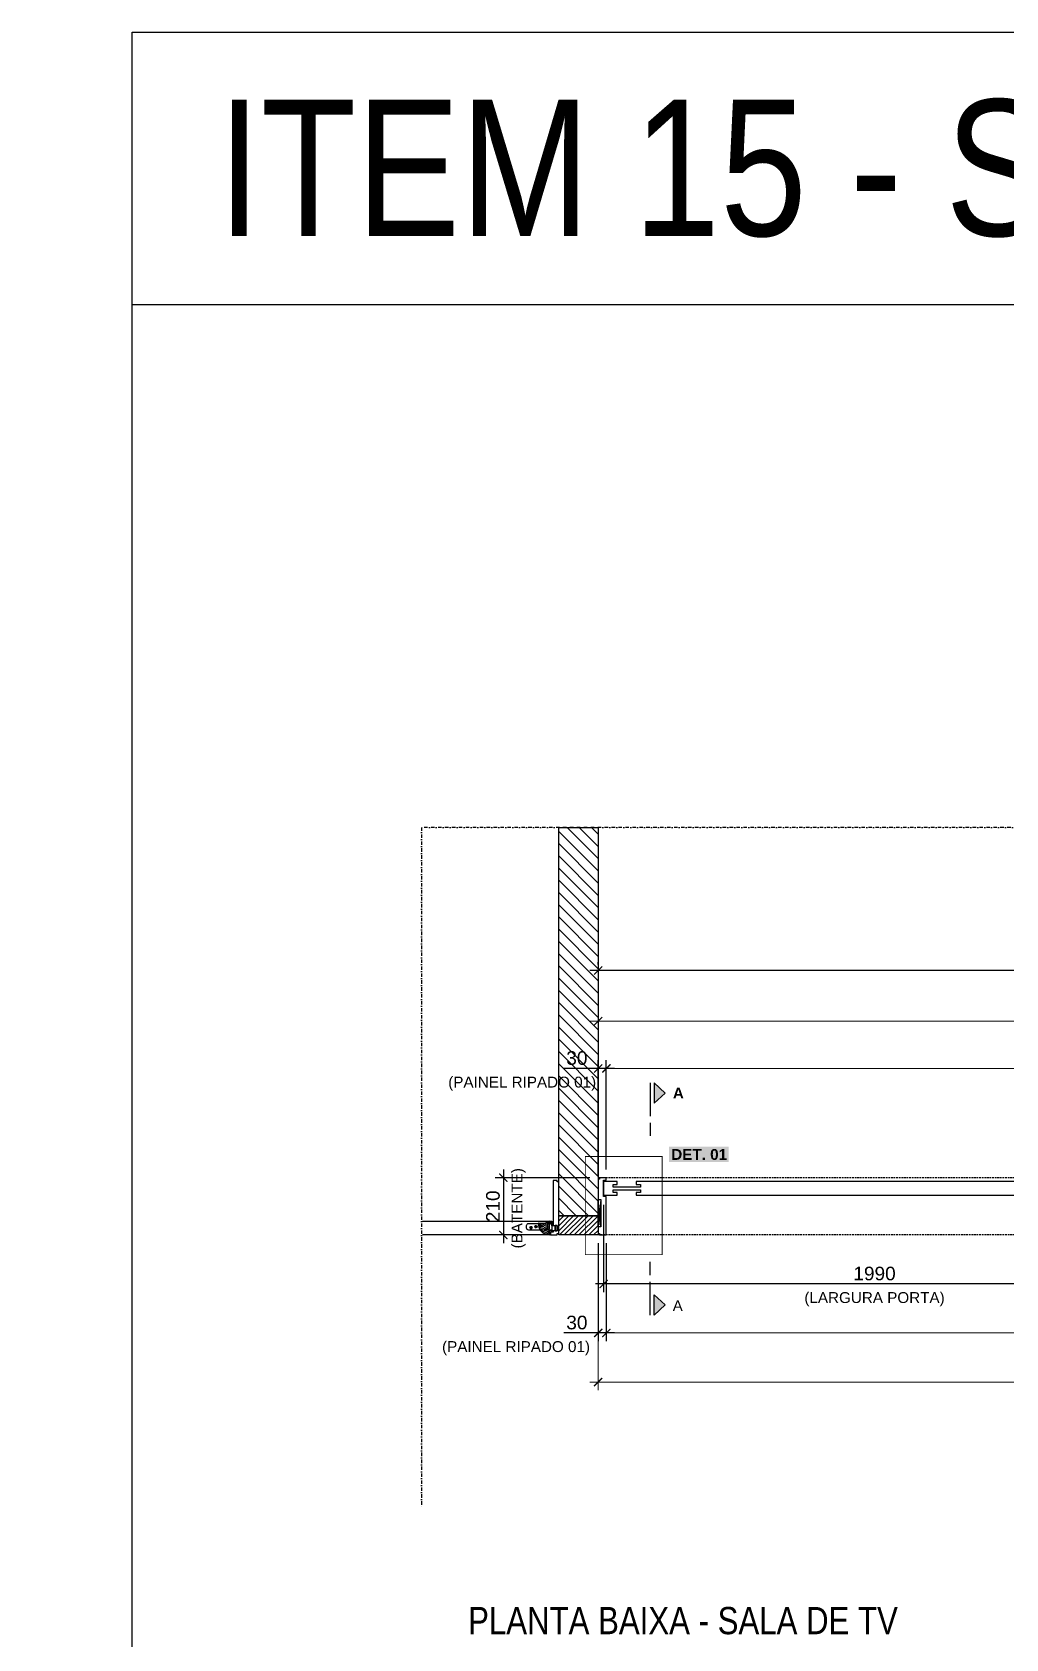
# Model space of a CAD drawing. Header units: millimetres. Extents: x -63251 to 507826, y 5339 to 217512.
# Drawn here: x 172667 to 176244, y 90315 to 96213 of the extents above; entities that cross this region are included whole.
import ezdxf
from ezdxf import colors
from ezdxf.entities.mleader import LeaderData, LeaderLine
from ezdxf.math import Vec2, Vec3

# ---------------------------------------------------------------- set-up
doc = ezdxf.new("R2010")
doc.units = ezdxf.units.MM
doc.header["$PDMODE"] = 3
for name, pattern in [('CONTINU', [0]), ('TRAÇO 1-1', [9.524999999999995, 6.349999999999998, -3.174999999999998]), ('TRAÇO E PONTO 1-1', [25.399999999999995, 12.7, -6.349999999999998, 0, -6.349999999999998])]:
    doc.linetypes.add(name, pattern=pattern)
doc.layers.add('ARQ-COTA', color=12, linetype='Continuous', lineweight=9)
for name, color, linetype in [('COTAS', 9, 'Continuous'), ('DB 1475.24 - Amanda Rosales e Bruno Haidar - Terreo - Obra$0$ARQ-PISO-01', 8, 'Continuous'), ('DETALHE', 10, 'Continuous'), ('GESSO', 1, 'Continuous'), ('MARCENARIA', 4, 'Continuous'), ('MARCENARIA . M', 4, 'Continuous'), ('PAREDE', 94, 'Continuous'), ('PISO', 9, 'Continuous'), ('TEXTO', 105, 'Continuous'), ('TEXTO TRAÇO PONTO', 105, 'TRAÇO E PONTO 1-1')]:
    doc.layers.add(name, color=color, linetype=linetype)
doc.styles.add('1-1', font='arial.ttf', dxfattribs={"height": 0.2})
doc.styles.add('MEDIDA OFICIAL', font='ariblk.ttf')
doc.styles.add('PADRÃO', font='arial.ttf')
doc.styles.add('PADRÃO NEGRITO', font='arialbd.ttf')
doc.styles.add('TITULO', font='swissck.ttf')
doc.dimstyles.new('1-20', dxfattribs={"dimscale": 20, "dimtxt": 2.5, "dimasz": 1.5, "dimexe": 1.5, "dimexo": 1.5, "dimtad": 1, "dimtxsty": 'PADRÃO', "dimblk": 'ARCHTICK', "dimcen": 2.5, "dimdle": 1.5, "dimclrd": 9, "dimclre": 9, "dimclrt": 6, "dimadec": 0, "dimazin": 0, "dimtfac": 1, "dimtmove": 0, "dimatfit": 3, "dimfxl": 1.25, "dimlwd": -1, "dimlwe": -1, "dimarcsym": 0})
doc.dimstyles.new('1-20 CAIXA', dxfattribs={"dimscale": 20, "dimtxt": 2.5, "dimasz": 1.5, "dimexe": 1.5, "dimexo": 1.5, "dimtad": 1, "dimtxsty": 'PADRÃO NEGRITO', "dimblk": 'ARCHTICK', "dimcen": 2.5, "dimdle": 1.5, "dimclrd": 9, "dimclre": 9, "dimclrt": 6, "dimadec": 0, "dimazin": 0, "dimtfac": 1, "dimtmove": 0, "dimatfit": 3, "dimfxl": 1.25, "dimlwd": -1, "dimlwe": -1, "dimarcsym": 0})
doc.dimstyles.new('Med. Ofic.1-20', dxfattribs={"dimscale": 20, "dimtxt": 2.5, "dimasz": 1.5, "dimexe": 1.5, "dimexo": 1.5, "dimtad": 1, "dimtxsty": 'MEDIDA OFICIAL', "dimblk": 'ARCHTICK', "dimcen": 2.5, "dimdle": 1.5, "dimclrd": 9, "dimclre": 9, "dimclrt": 10, "dimadec": 0, "dimazin": 0, "dimtfac": 1, "dimtmove": 0, "dimatfit": 3, "dimfxl": 1.25, "dimlwd": -1, "dimlwe": -1, "dimarcsym": 0})

# ---------------------------------------------------------------- blocks, each defined once
blk = doc.blocks.new('_ArchTick')
at = {"color": 0, "linetype": 'ByBlock', "const_width": 0.15}
blk.add_lwpolyline([(-0.5, -0.5), (0.5, 0.5)], dxfattribs=at)
blk = doc.blocks.new('*D208')
at = {"layer": 'ARQ-COTA', "color": 9, "transparency": 16777216}
for p, q in [((174775.9776509729, 91767.7159173218), (174775.9776509729, 91407.7159173218)), ((180462.9776509729, 91737.71591732178), (180462.9776509729, 91407.7159173218)), ((180492.9776509729, 91437.7159173218), (174745.9776509729, 91437.7159173218))]:
    blk.add_line(p, q, dxfattribs=at)
at = {"layer": 'Defpoints', "color": 0, "transparency": 16777216}
for p in [(174775.9776509729, 91797.7159173218), (180462.9776509729, 91767.71591732178), (174775.9776509729, 91437.7159173218)]:
    blk.add_point(p, dxfattribs=at)
at = {"layer": 'ARQ-COTA', "color": 9, "transparency": 16777216, "xscale": 30, "yscale": 30, "zscale": 30, "rotation": 180}
blk.add_blockref('_ArchTick', (174775.9776509729, 91437.7159173218), dxfattribs=at)
at = {"layer": 'ARQ-COTA', "color": 9, "transparency": 16777216, "xscale": 30, "yscale": 30, "zscale": 30}
blk.add_blockref('_ArchTick', (180462.9776509729, 91437.7159173218), dxfattribs=at)
at = {"layer": 'ARQ-COTA', "color": 6, "transparency": 16777216, "insert": (177619.4776509729, 91475.74456670789), "char_height": 50, "attachment_point": 5, "style": 'PADRÃO'}
blk.add_mtext('5687', dxfattribs=at)
blk = doc.blocks.new('*D209')
at = {"layer": 'COTAS', "color": 9, "transparency": 16777216}
for p, q in [((174745.9776509729, 91767.7159173218), (174745.9776509729, 91407.7159173218)), ((174775.9776509729, 91767.7159173218), (174775.9776509729, 91407.7159173218)), ((174745.9776509729, 91437.7159173218), (174619.5588242335, 91437.7159173218)), ((174805.9776509729, 91437.7159173218), (174745.9776509729, 91437.7159173218))]:
    blk.add_line(p, q, dxfattribs=at)
at = {"layer": 'Defpoints', "color": 0, "transparency": 16777216}
for p in [(174745.9776509729, 91797.7159173218), (174775.9776509729, 91797.7159173218), (174745.9776509729, 91437.7159173218)]:
    blk.add_point(p, dxfattribs=at)
at = {"layer": 'COTAS', "color": 9, "transparency": 16777216, "xscale": 30, "yscale": 30, "zscale": 30, "rotation": 180}
blk.add_blockref('_ArchTick', (174745.9776509729, 91437.7159173218), dxfattribs=at)
at = {"layer": 'COTAS', "color": 9, "transparency": 16777216, "xscale": 30, "yscale": 30, "zscale": 30}
blk.add_blockref('_ArchTick', (174775.9776509729, 91437.7159173218), dxfattribs=at)
at = {"layer": 'COTAS', "color": 6, "transparency": 16777216, "insert": (174667.7682376032, 91475.76161991389), "char_height": 50, "attachment_point": 5, "style": 'PADRÃO'}
blk.add_mtext('30', dxfattribs=at)
blk = doc.blocks.new('*D211')
at = {"layer": 'ARQ-COTA', "color": 9, "transparency": 16777216}
for p, q in [((174745.9776509729, 91407.7159173218), (174745.9776509729, 91227.7159173218)), ((182722.9776509728, 91407.71591732178), (182722.9776509728, 91227.7159173218)), ((182752.9776509728, 91257.7159173218), (174715.9776509729, 91257.7159173218))]:
    blk.add_line(p, q, dxfattribs=at)
at = {"layer": 'Defpoints', "color": 0, "transparency": 16777216}
for p in [(174745.9776509729, 91437.7159173218), (182722.9776509728, 91437.71591732178), (174745.9776509729, 91257.7159173218)]:
    blk.add_point(p, dxfattribs=at)
at = {"layer": 'ARQ-COTA', "color": 9, "transparency": 16777216, "xscale": 30, "yscale": 30, "zscale": 30, "rotation": 180}
blk.add_blockref('_ArchTick', (174745.9776509729, 91257.7159173218), dxfattribs=at)
at = {"layer": 'ARQ-COTA', "color": 9, "transparency": 16777216, "xscale": 30, "yscale": 30, "zscale": 30}
blk.add_blockref('_ArchTick', (182722.9776509728, 91257.7159173218), dxfattribs=at)
at = {"layer": 'ARQ-COTA', "color": 6, "transparency": 16777216, "insert": (178734.4776509728, 91295.76161991389), "char_height": 50, "attachment_point": 5, "style": 'PADRÃO NEGRITO'}
blk.add_mtext('7977', dxfattribs=at)
blk = doc.blocks.new('*D213')
at = {"layer": 'ARQ-COTA', "color": 9, "transparency": 16777216}
for p, q in [((174775.9776509729, 92037.7159173218), (174775.9776509729, 92438.7159173217)), ((180462.9776509729, 92081.7159173217), (180462.9776509729, 92438.7159173217)), ((180492.9776509729, 92408.7159173217), (174745.9776509729, 92408.7159173217))]:
    blk.add_line(p, q, dxfattribs=at)
at = {"layer": 'Defpoints', "color": 0, "transparency": 16777216}
for p in [(174775.9776509729, 92408.7159173217), (180462.9776509729, 92051.7159173217), (174775.9776509729, 92007.7159173218)]:
    blk.add_point(p, dxfattribs=at)
at = {"layer": 'ARQ-COTA', "color": 9, "transparency": 16777216, "xscale": 30, "yscale": 30, "zscale": 30, "rotation": 180}
blk.add_blockref('_ArchTick', (174775.9776509729, 92408.7159173217), dxfattribs=at)
at = {"layer": 'ARQ-COTA', "color": 9, "transparency": 16777216, "xscale": 30, "yscale": 30, "zscale": 30}
blk.add_blockref('_ArchTick', (180462.9776509729, 92408.7159173217), dxfattribs=at)
at = {"layer": 'ARQ-COTA', "color": 6, "transparency": 16777216, "insert": (177619.4776509729, 92446.74456670778), "char_height": 50, "attachment_point": 5, "style": 'PADRÃO'}
blk.add_mtext('5687', dxfattribs=at)
blk = doc.blocks.new('*D214')
at = {"layer": 'COTAS', "color": 9, "transparency": 16777216}
for p, q in [((174745.9776509729, 92018.73008535604), (174745.9776509729, 92438.7159173217)), ((174775.9776509729, 92037.7159173218), (174775.9776509729, 92438.7159173217)), ((174745.9776509729, 92408.7159173217), (174619.5588242335, 92408.7159173217)), ((174805.9776509729, 92408.7159173217), (174745.9776509729, 92408.7159173217))]:
    blk.add_line(p, q, dxfattribs=at)
at = {"layer": 'Defpoints', "color": 0, "transparency": 16777216}
for p in [(174745.9776509729, 92408.7159173217), (174745.9776509729, 91988.73008535604), (174775.9776509729, 92007.7159173218)]:
    blk.add_point(p, dxfattribs=at)
at = {"layer": 'COTAS', "color": 9, "transparency": 16777216, "xscale": 30, "yscale": 30, "zscale": 30, "rotation": 180}
blk.add_blockref('_ArchTick', (174745.9776509729, 92408.7159173217), dxfattribs=at)
at = {"layer": 'COTAS', "color": 9, "transparency": 16777216, "xscale": 30, "yscale": 30, "zscale": 30}
blk.add_blockref('_ArchTick', (174775.9776509729, 92408.7159173217), dxfattribs=at)
at = {"layer": 'COTAS', "color": 6, "transparency": 16777216, "insert": (174667.7682376032, 92446.76161991378), "char_height": 50, "attachment_point": 5, "style": 'PADRÃO'}
blk.add_mtext('30', dxfattribs=at)
blk = doc.blocks.new('*D217')
at = {"layer": 'COTAS', "color": 9, "transparency": 16777216}
for p, q in [((174765.977650973, 91908.71587303569), (174765.977650973, 91587.7159173218)), ((176756.3107161747, 91913.21591732182), (176756.3107161747, 91587.7159173218)), ((176786.3107161747, 91617.7159173218), (174735.977650973, 91617.7159173218))]:
    blk.add_line(p, q, dxfattribs=at)
at = {"layer": 'Defpoints', "color": 0, "transparency": 16777216}
for p in [(174765.977650973, 91938.71587303569), (176756.3107161747, 91943.21591732182), (174765.977650973, 91617.7159173218)]:
    blk.add_point(p, dxfattribs=at)
at = {"layer": 'COTAS', "color": 9, "transparency": 16777216, "xscale": 30, "yscale": 30, "zscale": 30, "rotation": 180}
blk.add_blockref('_ArchTick', (174765.977650973, 91617.7159173218), dxfattribs=at)
at = {"layer": 'COTAS', "color": 9, "transparency": 16777216, "xscale": 30, "yscale": 30, "zscale": 30}
blk.add_blockref('_ArchTick', (176756.3107161747, 91617.7159173218), dxfattribs=at)
at = {"layer": 'COTAS', "color": 6, "transparency": 16777216, "insert": (175761.1441835738, 91655.74456670789), "char_height": 50, "attachment_point": 5, "style": 'PADRÃO'}
blk.add_mtext('1990', dxfattribs=at)
blk = doc.blocks.new('*D219')
at = {"layer": 'COTAS', "color": 9, "transparency": 16777216}
for p, q in [((174397.7026427072, 92037.71591732182), (174397.7026427072, 91767.71591732184)), ((174715.977650973, 92007.71591732182), (174367.7026427072, 92007.71591732182)), ((174570.9776509729, 91797.71591732184), (174367.7026427072, 91797.71591732184))]:
    blk.add_line(p, q, dxfattribs=at)
at = {"layer": 'Defpoints', "color": 0, "transparency": 16777216}
for p in [(174745.977650973, 92007.71591732182), (174397.7026427072, 91797.71591732184), (174600.9776509729, 91797.71591732184)]:
    blk.add_point(p, dxfattribs=at)
at = {"layer": 'COTAS', "color": 9, "transparency": 16777216, "xscale": 30, "yscale": 30, "zscale": 30}
for p, rotation in [((174397.7026427072, 92007.71591732182), 90), ((174397.7026427072, 91797.71591732184), 270)]:
    blk.add_blockref('_ArchTick', p, dxfattribs=dict(at, rotation=rotation))
at = {"layer": 'COTAS', "color": 6, "transparency": 16777216, "insert": (174359.6739933211, 91902.71591732175), "char_height": 50, "attachment_point": 5, "rotation": 90, "style": 'PADRÃO'}
blk.add_mtext('210', dxfattribs=at)
blk = doc.blocks.new('C 06')
at = {"layer": 'TEXTO', "linetype": 'CONTINU'}
blk.add_hatch(color=8, dxfattribs=at).paths.add_polyline_path([(-1945.967644206739, 2712.499006905159), (-1941.983608705104, 2708.198454997069), (-1937.99957320347, 2712.499006905159)])
for p, q in [((-1953.599573203388, 2714.059006905186), (-1958.799573203428, 2714.059006905186)), ((-1937.99957320347, 2714.059006905186), (-1950.99957320344, 2714.059006905186))]:
    blk.add_line(p, q, dxfattribs=at)
blk.add_lwpolyline([(-1941.983608705104, 2708.198454997069), (-1937.99957320347, 2712.499006905159), (-1945.967644206739, 2712.499006905159)], close=True, dxfattribs=at)
blk = doc.blocks.new('*D220')
at = {"layer": 'ARQ-COTA', "color": 9, "transparency": 16777216}
for p, q in [((182492.9776509729, 92582.12222064422), (174715.9776509728, 92582.12222064422)), ((174745.9776509728, 92582.1328878872), (174745.9776509728, 92552.12222064422)), ((182462.9776509729, 92558.71591732168), (182462.9776509729, 92552.12222064422))]:
    blk.add_line(p, q, dxfattribs=at)
at = {"layer": 'Defpoints', "color": 0, "transparency": 16777216}
for p in [(174745.9776509728, 92612.1328878872), (174745.9776509728, 92582.12222064422), (182462.9776509729, 92588.71591732168)]:
    blk.add_point(p, dxfattribs=at)
at = {"layer": 'ARQ-COTA', "color": 9, "transparency": 16777216, "xscale": 30, "yscale": 30, "zscale": 30, "rotation": 180}
blk.add_blockref('_ArchTick', (174745.9776509728, 92582.12222064422), dxfattribs=at)
at = {"layer": 'ARQ-COTA', "color": 9, "transparency": 16777216, "xscale": 30, "yscale": 30, "zscale": 30}
blk.add_blockref('_ArchTick', (182462.9776509729, 92582.12222064422), dxfattribs=at)
at = {"layer": 'ARQ-COTA', "color": 6, "transparency": 16777216, "insert": (178602.4776522197, 92619.72453988023), "char_height": 50, "attachment_point": 5, "style": 'PADRÃO NEGRITO'}
blk.add_mtext('7717', dxfattribs=at)
blk = doc.blocks.new('*D221')
at = {"layer": 'Defpoints', "color": 0, "transparency": 16777216}
for p in [(174745.9776509728, 92768.7159173217), (174745.9776509728, 92760.94485839133), (182462.9776509729, 92716.26091997638)]:
    blk.add_point(p, dxfattribs=at)
at = {"layer": 'MARCENARIA', "color": 9, "transparency": 16777216}
for p, q in [((174745.9776509728, 92790.94485839133), (174745.9776509728, 92798.7159173217)), ((182462.9776509729, 92746.26091997638), (182462.9776509729, 92798.7159173217))]:
    blk.add_line(p, q, dxfattribs=at)
at = {"layer": 'MARCENARIA', "color": 9, "linetype": 'Continuous', "transparency": 16777216}
blk.add_line((182492.9776509729, 92768.7159173217), (174715.9776509728, 92768.7159173217), dxfattribs=at)
at = {"layer": 'MARCENARIA', "color": 9, "transparency": 16777216, "xscale": 30, "yscale": 30, "zscale": 30, "rotation": 180}
blk.add_blockref('_ArchTick', (174745.9776509728, 92768.7159173217), dxfattribs=at)
at = {"layer": 'MARCENARIA', "color": 9, "transparency": 16777216, "xscale": 30, "yscale": 30, "zscale": 30}
blk.add_blockref('_ArchTick', (182462.9776509729, 92768.7159173217), dxfattribs=at)
at = {"layer": 'MARCENARIA', "color": 10, "transparency": 16777216, "insert": (178604.4776509729, 92807.06857762183), "char_height": 50, "attachment_point": 5, "style": 'MEDIDA OFICIAL'}
blk.add_mtext('7717 MEDIDA DE OBRA', dxfattribs=at)

msp = doc.modelspace()

# ---------------------------------------------------------------- hatches: boundary and pattern name
at = {"layer": 'DB 1475.24 - Amanda Rosales e Bruno Haidar - Terreo - Obra$0$ARQ-PISO-01'}
h = msp.add_hatch(dxfattribs=at)
h.set_pattern_fill('ANSI31', color=256, scale=10, angle=450)
h.set_pattern_definition([(135, (277634.5347864819, -61795.00550276789), (-22.4506403026729, -22.45064030267287), [])])
h.paths.add_polyline_path([(174600.9776509729, 91867.7159173218), (174745.9776509729, 91867.7159173218), (174745.9776509728, 93293.50713984379), (174600.9776509728, 93293.50713984379)])
at = {"layer": 'GESSO'}
h = msp.add_hatch(dxfattribs=at)
h.set_pattern_fill('ANSI31', color=256, scale=4, angle=180)
h.set_pattern_definition([(225, (623593.4868526314, 117943.2415590854), (8.980256121069152, -8.980256121069155), [])])
h.paths.add_polyline_path([(174600.9776509729, 91797.71591732181), (174745.9776509729, 91797.7159173218), (174745.9776509729, 91867.7159173218), (174600.9776509729, 91867.71591732181)])
at = {"layer": 'MARCENARIA'}
h = msp.add_hatch(dxfattribs=at)
h.set_pattern_fill('DOTS', color=8, scale=3.673915750624608, angle=25.5217806331207)
h.set_pattern_definition([(25.52178063312062, (154576.8019184589, 62583.80265118777), (0.1187266593012822, 6.519674808681685), [0, -5.83234125411655])])
h.paths.add_polyline_path([(174565.977657431, 91797.71619777505), (174567.4778108084, 91839.2345054875), (174525.9596105583, 91840.73763005265, 0.4142345229652519)])
h = msp.add_hatch(dxfattribs=at)
h.set_pattern_fill('DOTS', color=8, scale=0.5, angle=-2.544443745170813e-14)
h.set_pattern_definition([(360, (140691.1642054524, 76818.45996255522), (0.3968750000000004, 0.7937499999999997), [0, -0.79375])])
edge = h.paths.add_edge_path()
edge.add_arc((174567.4778105389, 91839.23450548756), 3.500000067462679, -360, 0)
h = msp.add_hatch(dxfattribs=at)
h.set_pattern_fill('DOTS', color=8, scale=0.5, angle=-2.544443745170813e-14)
h.set_pattern_definition([(360, (140623.167324785, 76803.95732694889), (0.3968750000000004, 0.7937499999999997), [0, -0.79375])])
edge = h.paths.add_edge_path()
edge.add_arc((174499.4809298716, 91824.73186988117), 4.000306503922528, -360, 0)
h = msp.add_hatch(dxfattribs=at)
h.set_pattern_fill('DOTS', color=8, scale=0.5, angle=-2.544443745170813e-14)
h.set_pattern_definition([(360, (140641.1677962619, 76806.95913019353), (0.3968750000000004, 0.7937499999999997), [0, -0.79375])])
edge = h.paths.add_edge_path()
edge.add_arc((174517.4814013486, 91827.73367312581), 3.999412936503824, -360, 0)
h = msp.add_hatch(dxfattribs=at)
h.set_pattern_fill('DOTS', color=8, scale=0.5, angle=-2.544443745170813e-14)
h.set_pattern_definition([(360, (140658.1677912702, 76809.96206900252), (0.3968750000000004, 0.7937499999999997), [0, -0.79375])])
edge = h.paths.add_edge_path()
edge.add_arc((174534.4813963568, 91830.7366119348), 3.997447665273352, -360, 0)

# ---------------------------------------------------------------- linework, layer by layer
at = {"layer": 'DETALHE', "linetype": 'TRAÇO 1-1', "ltscale": 0.4, "const_width": 3, "elevation": -1.586003218996954e-08}
msp.add_lwpolyline([(174698.8740145621, 91725.31898827213), (174981.1033102545, 91725.31898827213), (174981.1033102545, 92085.44175786717), (174698.8740145621, 92085.44175786717)], close=True, dxfattribs=at)
at = {"layer": 'GESSO'}
msp.add_lwpolyline([(174745.9776509729, 91797.7159173218), (174600.9776509729, 91797.71591732181), (174600.9776509729, 91867.71591732181), (174745.9776509729, 91867.7159173218)], close=True, dxfattribs=at)
at = {"layer": 'MARCENARIA', "color": 8}
for points in [[(174600.9776509729, 91802.71591732181), (174600.9776509729, 91992.71596177893), (174595.9776509729, 91992.71596177893), (174595.9776203119, 91997.71596177873), (174580.9764490642, 91997.71586978874), (174580.9767495414, 91832.73452267506), (174594.9778221823, 91832.73452267506), (174594.9778221823, 91812.73452267506), (174580.9770500185, 91812.73452267506), (174580.9776509729, 91807.71588128207), (174570.9776509729, 91807.71588128207), (174570.9776509729, 91797.71591732184), (174595.9776509729, 91797.71591732181), (174595.9776509729, 91802.71591732181), (174600.9776509729, 91802.71591732181)], [(174100.9776509728, 91847.71615579461), (174575.9779314386, 91847.71615579461), (174575.9776509728, 91812.71574239516), (174565.9776509729, 91812.71602016901), (174565.977657431, 91797.71619777505), (174100.9776509728, 91797.71604067304)], [(174567.4590292393, 91834.03297872415), (174567.4586731071, 91844.43407438828)], [(174494.2810541661, 91824.73248743582), (174504.6811715479, 91824.73284353457)], [(174499.4814146685, 91819.53072219314), (174499.4810585363, 91829.93181785727)], [(174512.2813427251, 91827.73349507643), (174522.6814601069, 91827.73385117519)], [(174517.4810903745, 91822.53214699485), (174517.4807342423, 91832.93324265898)], [(174529.2818269753, 91830.73349020172), (174539.6839009213, 91830.73384636747)], [(174534.4815745911, 91825.01804877196), (174534.4812184589, 91835.41914443603)], [(174562.2592815899, 91839.23432680573), (174572.6593989717, 91839.23468290448)], [(174563.1202457238, 91839.23435628503), (174571.83184814, 91839.23465456926)]]:
    msp.add_lwpolyline(points, dxfattribs=at)
for points in [[(174558.9777184748, 91844.73452260515), (174575.9777141642, 91844.73452260515), (174575.9777141642, 91815.73451829453), (174490.9777141642, 91815.73451829453, -0.414213562373095), (174482.9777141642, 91823.73451829453), (174482.9777141642, 91831.73451829453, -0.4142135623730969), (174490.9777141642, 91839.73451829453), (174553.9777141642, 91839.73451829453, -0.4142135623731218)], [(174567.4778221823, 91814.23452267506), (174587.9778221823, 91814.23452267506), (174587.9778221823, 91831.23452267506), (174575.9778221823, 91831.23452267506), (174575.9778221823, 91839.23452267506, 0.9999999999999999), (174558.9778221823, 91839.23452267506), (174558.9778221823, 91822.73452267506, 0.414213562373095)]]:
    msp.add_lwpolyline(points, format="xyb", close=True, dxfattribs=at)
msp.add_lwpolyline([(174565.9775294259, 91797.71265509994), (174567.4778108084, 91839.23450548753), (174525.9596105583, 91840.73763005262, 0.414245366096158), (174565.9791944428, 91797.71614226764)], format="xyb", dxfattribs=at)
msp.add_lwpolyline([(174587.9778221823, 91812.73452267506), (174594.9778221823, 91812.73452267506), (174594.9778221823, 91832.73452267506), (174587.9778221823, 91832.73452267506)], close=True, dxfattribs=at)
for centre, radius in [((174567.4778106064, 91839.23450548756), 3.5), ((174567.4778106064, 91839.23450548756), 2.5), ((174567.4778106064, 91839.23450548756), 1.5), ((174499.4803505629, 91824.73244947336), 3.999726869755961), ((174499.4812365689, 91824.73224830734), 2.250368289408312), ((174517.4806391253, 91827.73335928594), 3.999726869754398), ((174517.4815251279, 91827.73325594795), 2.250368289408312), ((174534.4817103161, 91830.73433271797), 3.999726869757812), ((174534.4826418057, 91830.73310782436), 2.249533313915948)]:
    msp.add_circle(centre, radius, dxfattribs=at)
at = {"layer": 'MARCENARIA . M', "color": 3}
msp.add_line((173034.3828509996, 95213.29660594989), (196138.3189056917, 95213.29660594989), dxfattribs=at)
at = {"layer": 'MARCENARIA . M'}
msp.add_line((174755.9776509728, 91927.7159173218), (174745.9776509729, 91827.7159173218), dxfattribs=at)
at = {"layer": 'MARCENARIA . M', "color": 3}
msp.add_lwpolyline([(196138.3189056917, 96213.29660594989), (196138.3189056917, 77975.18452930807), (173034.3828509996, 77975.18452930807), (173034.3828509996, 96213.29660594989)], close=True, dxfattribs=at)
at = {"layer": 'MARCENARIA . M'}
for points in [[(174745.9776509729, 92002.7159173218), (174745.9776509729, 91802.7159173218), (174750.9776509729, 91802.7159173218), (174750.9776509729, 91797.7159173218), (174775.9776509729, 91797.7159173218), (174775.9776509729, 91938.21591732182), (174765.9776509729, 91938.21591732182), (174765.9775624008, 91998.2159173218), (174775.9776509729, 91998.2159173218), (174775.9776509729, 92007.71591732184), (174750.9776509729, 92007.7159173218), (174750.9776509729, 92002.7159173218), (174745.9776509729, 92002.7159173218)], [(174815.9775624241, 91943.2159173218), (174815.9775624241, 91953.2159173218), (174800.9775624241, 91953.2159173218), (174800.9775624241, 91963.2159173218), (174901.1150364116, 91963.2159173218), (174901.1150364116, 91953.2159173218), (174886.1150364116, 91953.2159173218), (174886.1150364116, 91943.2159173218), (176756.3107161747, 91943.21591732182), (176756.3107161747, 91993.21591732177), (174886.1150364116, 91993.2159173218), (174886.1150364116, 91983.2159173218), (174901.1150364116, 91983.2159173218), (174901.1150364116, 91973.2159173218), (174800.9775624241, 91973.2159173218), (174800.9775624241, 91983.2159173218), (174815.9775624241, 91983.2159173218), (174815.9775624241, 91993.2159173218), (174765.9775624008, 91993.2159173218), (174765.9776509729, 91943.21591732182), (174816.1150364116, 91943.21591732177)], [(174755.9776509729, 91827.7159173218), (174745.9776509728, 91927.7159173218)]]:
    msp.add_lwpolyline(points, dxfattribs=at)
msp.add_lwpolyline([(174745.9776509729, 91827.7159173218), (174745.9776509728, 91927.7159173218), (174755.9776509728, 91927.7159173218), (174755.9776509729, 91827.7159173218)], close=True, dxfattribs=at)
at = {"layer": 'PAREDE'}
msp.add_lwpolyline([(174600.9776509729, 91867.7159173218), (174600.9776509728, 93293.50713984379), (174745.9776509728, 93293.50713984379), (174745.9776509729, 91867.7159173218)], close=True, dxfattribs=at)
at = {"layer": 'PISO', "linetype": 'TRAÇO 1-1'}
for points in [[(182466.9776509728, 92007.71591732178), (174745.9776509729, 92007.7159173218)], [(182466.9776509728, 91797.71591732178), (174745.9776509729, 91797.7159173218)]]:
    msp.add_lwpolyline(points, dxfattribs=at)
at = {"layer": 'TEXTO TRAÇO PONTO'}
msp.add_lwpolyline([(183222.9776509728, 90797.71591732175), (183222.9776509728, 93293.50713984377), (174096.9776509728, 93293.50713984379), (174096.9776509728, 90797.71591732175)], dxfattribs=at)

# ---------------------------------------------------------------- block references
at = {"layer": 'TEXTO', "yscale": 9.375, "zscale": 9.375}
for p, xscale, rotation in [((200381.3769547897, 110524.6881070108), 9.375, 89.99999999999999), ((200381.3769547897, 73334.71361449643), -9.375, 90)]:
    msp.add_blockref('C 06', p, dxfattribs=dict(at, xscale=xscale, rotation=rotation))

# ---------------------------------------------------------------- texts
at = {"layer": 'COTAS', "color": 6, "char_height": 40, "width": 587.0779676981068, "attachment_point": 2, "style": 'PADRÃO'}
for s, insert in [('(PAINEL RIPADO 01)', (174466.912656792, 92378.71570242608)), ('(LARGURA PORTA)', (175761.1441835739, 91587.71570242621)), ('(PAINEL RIPADO 01)', (174444.2602782971, 91407.71570242621))]:
    msp.add_mtext(s, dxfattribs=dict(at, insert=insert))
at = {"layer": 'COTAS', "color": 6, "insert": (174427.7028576026, 91895.46591732182), "char_height": 40, "width": 587.0779676981068, "attachment_point": 2, "rotation": 89.99999999999999, "style": 'PADRÃO'}
msp.add_mtext('(BATENTE)', dxfattribs=at)
at = {"layer": 'DETALHE', "color": 105, "insert": (175014.4902001097, 92113.13398692655, -1.586003218996954e-08), "char_height": 40, "width": 203.4144438362202, "attachment_point": 1, "style": 'PADRÃO', "bg_fill": 1, "box_fill_scale": 1.2, "bg_fill_color": 50, "bg_fill_transparency": 0}
msp.add_mtext('{\\fArial|b1|i0|c0|p34;DET. 01}', dxfattribs=at)
at = {"layer": 'TEXTO', "color": 1, "attachment_point": 7, "style": 'TITULO'}
for s, insert, char_height, width in [('ITEM 15 - SALA DE TV', (173347.9588928278, 95458.37058585376), 500, 16847.79895446497), ('PLANTA BAIXA - SALA DE TV', (174268.3268914525, 90330.47468715791), 100, 2200.610018612286)]:
    msp.add_mtext(s, dxfattribs=dict(at, insert=insert, char_height=char_height, width=width))
at = {"layer": 'TEXTO', "color": 1, "linetype": 'Continuous', "char_height": 39.16799999999999, "attachment_point": 5, "style": 'PADRÃO'}
for s, insert in [('{\\fArial|b1|i0|c0|p34;A}', (175040.5263694279, 92318.98961624564)), ('A', (175038.2847136136, 91538.17044944734))]:
    msp.add_mtext(s, dxfattribs=dict(at, insert=insert))

# ---------------------------------------------------------------- dimensions: what is measured, and where the dimension line sits
at = {"layer": 'ARQ-COTA'}
dim = msp.add_linear_dim(base=(174745.9776509728, 92582.12222064422), p1=(182462.9776509729, 92588.71591732168), p2=(174745.9776509728, 92612.1328878872), angle=180, dimstyle='1-20 CAIXA', dxfattribs=at)
dim.commit()
dim.dimension.update_dxf_attribs({"geometry": '*D220', "text_midpoint": (178602.4776522197, 92582.12222064422), "dimtype": 160})
for base, p1, p2, dimstyle, picture, middle in [((174775.9776509729, 92408.7159173217), (180462.9776509729, 92051.7159173217), (174775.9776509729, 92007.7159173218), '1-20', '*D213', (177619.4776509729, 92446.74456670778)), ((174775.9776509729, 91437.7159173218), (180462.9776509729, 91767.71591732178), (174775.9776509729, 91797.7159173218), '1-20', '*D208', (177619.4776509729, 91475.74456670789)), ((174745.9776509729, 91257.7159173218), (182722.9776509728, 91437.71591732178), (174745.9776509729, 91437.7159173218), '1-20 CAIXA', '*D211', (178734.4776509728, 91295.76161991389))]:
    dim = msp.add_linear_dim(base=base, p1=p1, p2=p2, angle=180, dimstyle=dimstyle, dxfattribs=at)
    dim.commit()
    dim.dimension.update_dxf_attribs({"geometry": picture, "text_midpoint": middle})
at = {"layer": 'COTAS'}
for base, p1, p2, picture, middle in [((174745.9776509729, 92408.7159173217), (174775.9776509729, 92007.7159173218), (174745.9776509729, 91988.73008535604), '*D214', (174667.7682376032, 92446.76161991378)), ((174745.9776509729, 91437.7159173218), (174775.9776509729, 91797.7159173218), (174745.9776509729, 91797.7159173218), '*D209', (174667.7682376032, 91475.76161991389))]:
    dim = msp.add_linear_dim(base=base, p1=p1, p2=p2, angle=180, dimstyle='1-20', dxfattribs=at)
    dim.commit()
    dim.dimension.update_dxf_attribs({"geometry": picture, "text_midpoint": middle})
for base, p1, p2, angle, picture, middle in [((174397.7026427072, 91797.71591732184), (174745.9776509729, 92007.7159173218), (174600.9776509729, 91797.71591732181), 270, '*D219', (174359.6739933211, 91902.71591732175)), ((174765.977650973, 91617.7159173218), (176756.3107161747, 91943.21591732182), (174765.977650973, 91938.71587303569), 180, '*D217', (175761.1441835738, 91655.74456670789))]:
    dim = msp.add_linear_dim(base=base, p1=p1, p2=p2, angle=angle, dimstyle='1-20', override={"dimdec": 0}, dxfattribs=at)
    dim.commit()
    dim.dimension.update_dxf_attribs({"geometry": picture, "text_midpoint": middle})
at = {"layer": 'MARCENARIA'}
dim = msp.add_linear_dim(base=(174745.9776509728, 92768.7159173217), p1=(182462.9776509729, 92716.26091997638), p2=(174745.9776509728, 92760.94485839133), angle=180, text='<> MEDIDA DE OBRA', dimstyle='Med. Ofic.1-20', dxfattribs=at)
dim.commit()
dim.dimension.update_dxf_attribs({"geometry": '*D221', "text_midpoint": (178604.4776509729, 92807.06857762183)})

# ---------------------------------------------------------------- leaders
at = {"layer": 'COTAS'}
ml = msp.add_multileader_mtext('Standard', dxfattribs=at)
ml.set_content('SANGRIA COM REVESTIMENTO DE CASQUINHA 1.8mm', color=105, style='1-1')
ml.set_leader_properties(color=256, linetype='ByLayer', lineweight=-1)
ml.build(insert=Vec2(0, 0))
ml.multileader.update_dxf_attribs({"text_left_attachment_type": 2, "text_right_attachment_type": 2, "dogleg_length": 0.36, "arrow_head_size": 20, "scale": 200})
ctx = ml.context
ctx.base_point, ctx.scale, ctx.char_height, ctx.arrow_head_size, ctx.landing_gap_size, ctx.plane_origin = Vec3(143838.1284452226, 93756.62364588933), 200, 40, 20, 40, Vec3(144807.7587317165, 92677.83412093192)
ctx.left_attachment, ctx.right_attachment = 2, 2
notes = []
notes.append((ctx, [(0, (1, 1, 0), (144516.7587317165, 93756.62364588933), (-1, 0), 72, [(0, [(144807.7587317165, 92862.83412093192), (144807.7587317165, 93756.6236458893)], 0, [])])]))
ctx.mtext.insert, ctx.mtext.width, ctx.mtext.flow_direction = Vec3(143878.1284452226, 93845.90968499801), 587.9523136285134, 5
ml = msp.add_multileader_mtext('Standard', dxfattribs=at)
ml.set_content('SANGRIA COM REVESTIMENTO DE CASQUINHA 1.8mm', color=105, style='1-1')
ml.set_leader_properties(color=256, linetype='ByLayer', lineweight=-1)
ml.build(insert=Vec2(0, 0))
ml.multileader.update_dxf_attribs({"text_left_attachment_type": 2, "text_right_attachment_type": 2, "dogleg_length": 0.36, "arrow_head_size": 20, "scale": 200})
ctx = ml.context
ctx.base_point, ctx.scale, ctx.char_height, ctx.arrow_head_size, ctx.landing_gap_size, ctx.plane_origin = Vec3(149075.1705226047, 93756.62364588927), 200, 40, 20, 40, Vec3(148691.7292586028, 92677.83412093192)
ctx.left_attachment, ctx.right_attachment = 2, 2
notes.append((ctx, [(0, (1, 1, 0), (149003.1705226047, 93756.62364588927), (1, 0), 72, [(0, [(148691.7292586028, 92862.83412093192), (148691.7292586027, 93756.62364588928)], 0, [])])]))
ctx.mtext.insert, ctx.mtext.width, ctx.mtext.flow_direction = Vec3(149115.1705226047, 93845.90968499795), 553.3678432227169, 5
for ctx, leaders in notes:
    for number, flags, end, landing, length, lines in leaders:
        leader = LeaderData()
        leader.index, (leader.has_last_leader_line, leader.has_dogleg_vector, leader.attachment_direction) = number, flags
        leader.last_leader_point, leader.dogleg_vector, leader.dogleg_length = Vec3(end), Vec3(landing), length
        for number, points, colour, breaks in lines:
            line = LeaderLine()
            line.index, line.vertices, line.color, line.breaks = number, Vec3.list(points), colors.encode_raw_color(colour), breaks
            leader.lines.append(line)
        ctx.leaders.append(leader)

doc.saveas('drawing.dxf')
